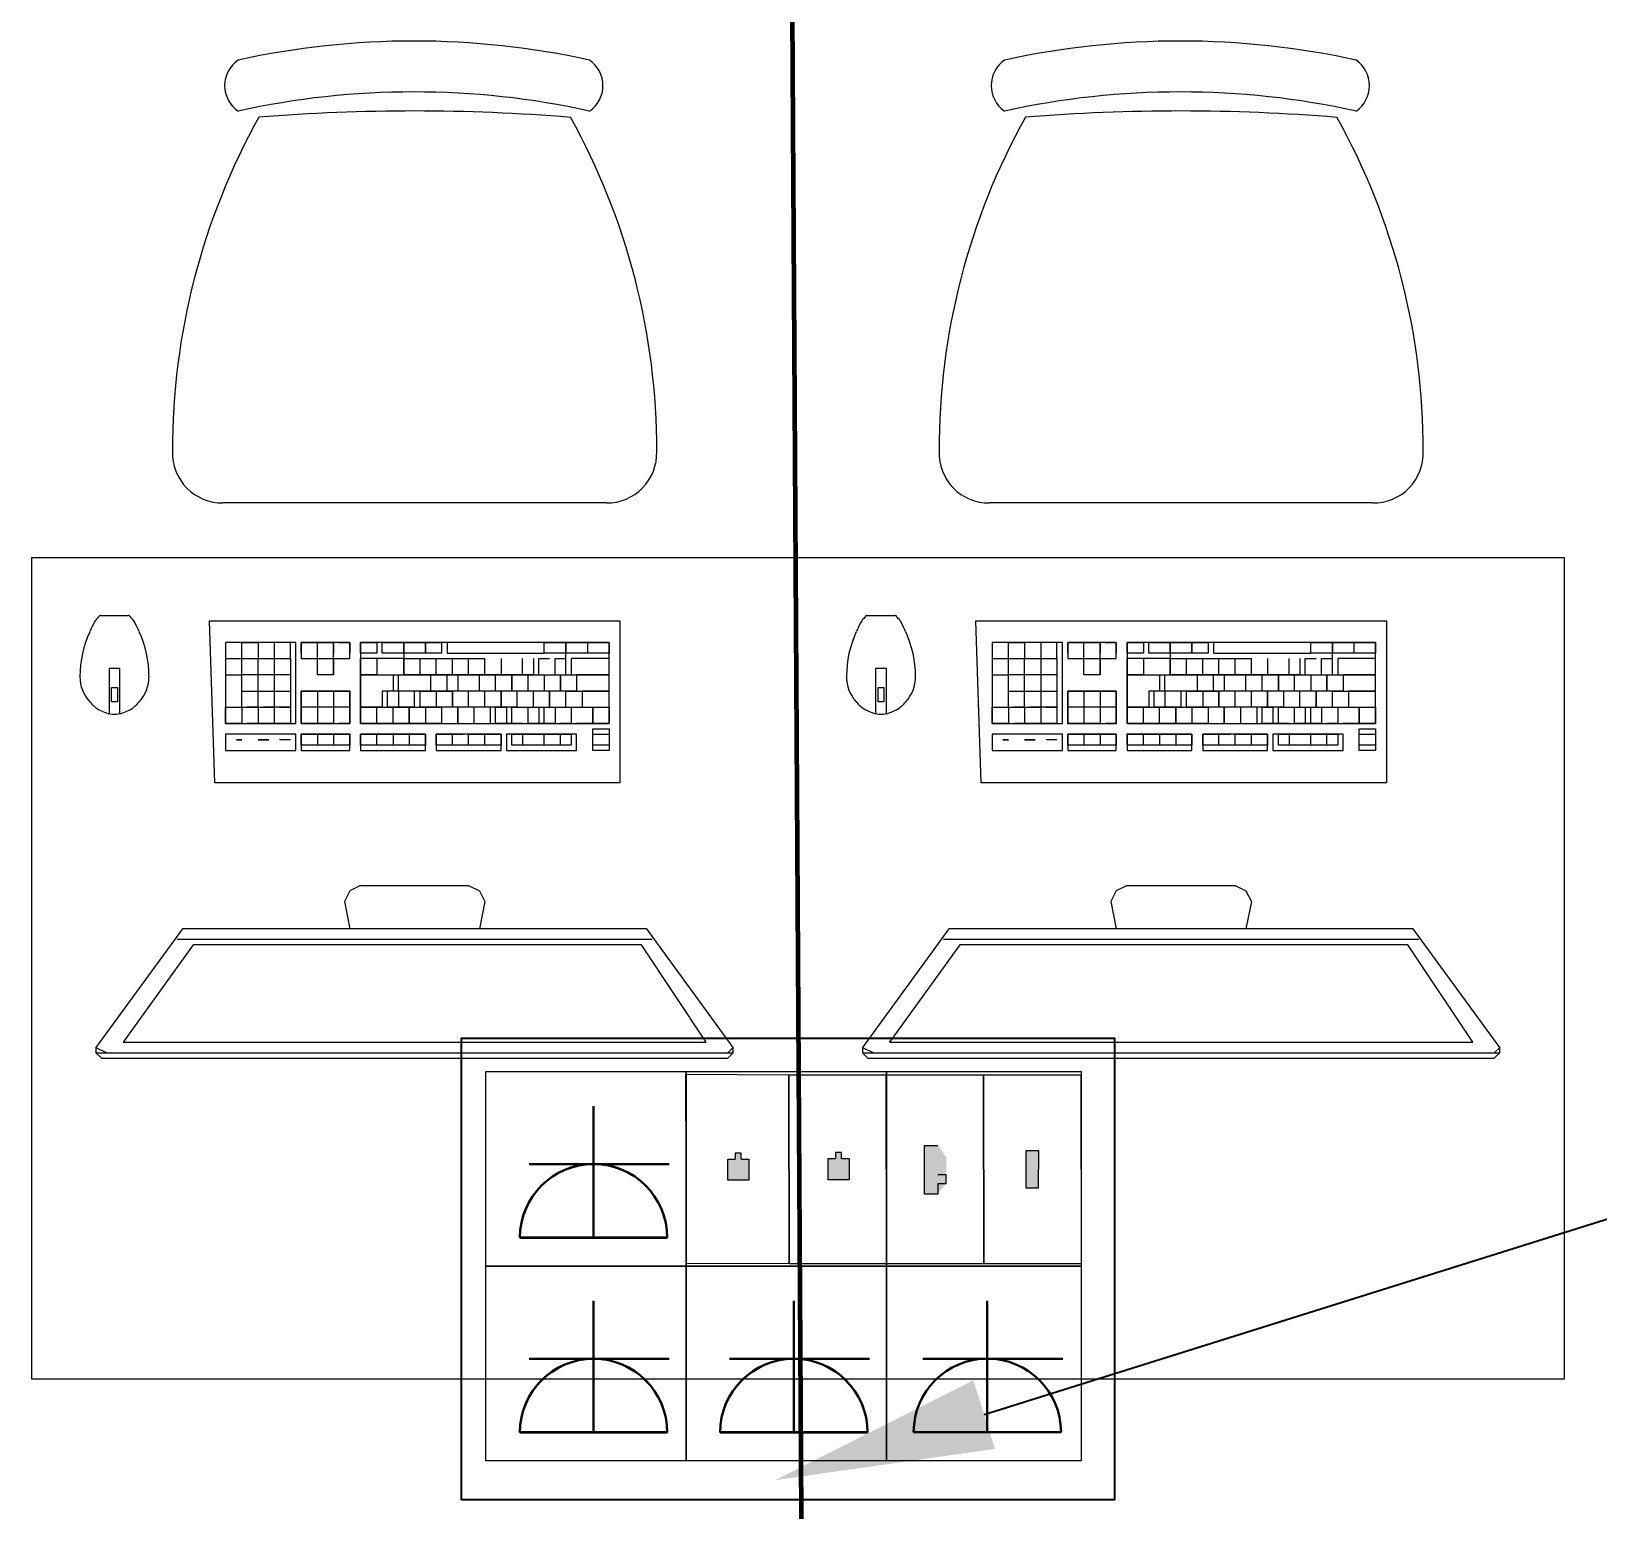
# Model space of a CAD drawing. Header units: millimetres. Extents: x -32 to 417638015, y -35 to 175284279.
# Drawn here: x 417443536 to 417444966, y 175265027 to 175266377 of the extents above; entities that cross this region are included whole.
import ezdxf
from ezdxf import colors
from ezdxf.entities.mleader import LeaderData, LeaderLine
from ezdxf.math import Vec2, Vec3

# ---------------------------------------------------------------- set-up
doc = ezdxf.new("R2010")
doc.units = ezdxf.units.MM
for name, color, linetype, lineweight in [('_ЭМ_В полу', 26, 'Кабель в трубе', 60), ('ТХ', 5, 'Continuous', 0), ('ТХ_Задание ЭОМ_СС', 6, 'Continuous', 0), ('Электро', 250, 'Continuous', 25), ('ЭОМ_Кабель для СУП', 150, 'Continuous', 9)]:
    doc.layers.add(name, color=color, linetype=linetype, lineweight=lineweight)
for name, color, linetype in [('_ЭМ_Надписи', 7, 'Continuous'), ('PDF _СС_розетки', 7, 'Continuous'), ('ВНУТРЯНКА', 1, 'Continuous')]:
    doc.layers.add(name, color=color, linetype=linetype)
doc.layers.add('PDF _ЭОМ _розетки', color=7, linetype='Continuous', true_color=0xeb0000)
doc.styles.add('ELine', font='txt.shx')
doc.styles.add('ЭОМ', font='isocpeur.ttf', dxfattribs={"width": 0.85, "height": 250})
doc.linetypes.add('TRAY', pattern='A,12.119257,["_",ELine,S=4.5,R=90,X=0,Y=-1.555839],0.750382,["_",ELine,S=4.5,R=0,X=0,Y=-0.805849],1.314849,["_",ELine,S=4.5,R=0,X=0,Y=-0.805849],2.250029,["_",ELine,S=4.5,R=90,X=0,Y=-1.555839],13.565483', length=30)
doc.linetypes.add('Кабель в трубе', pattern='A,8,[133,ltypeshp.shx,S=1,R=0,X=10,Y=1.3],-3,[130,ltypeshp.shx,S=1.5,R=-45,X=-1.5,Y=0],8', length=19)

# ---------------------------------------------------------------- blocks, each defined once
blk = doc.blocks.new('_ЭМ_ТХ2_4 Этаж')
at = {"color": 8, "linetype": 'Continuous'}
for p, q in [((59808.6, 34252), (59458.4, 34252)), ((60508.6, 34252), (60158.4, 34252))]:
    blk.add_line(p, q, dxfattribs=at)
for centre, radius, start, end in [((59632.8, 33926.3), 747.5, 77.6022, 102.398), ((60332.8, 33926.3), 747.5, 77.6022, 102.398), ((59488.1, 34633.1), 28.1, 124.2904, 235.7099), ((59777.4, 34633.1), 28.1, 304.2917, 55.7085), ((60188.1, 34633.1), 28.1, 124.2904, 235.7099), ((60477.4, 34633.1), 28.1, 304.2917, 55.7085), ((59632.8, 33879.8), 747.5, 77.6022, 102.398), ((60332.8, 33879.8), 747.5, 77.6022, 102.398), ((60036.9, 34300.5), 624.5, 150.8941, 180.122), ((59632.8, 32848), 1761.9, 85.3454, 94.6062), ((59230.1, 34300.5), 624.5, 359.8785, 29.0932), ((60736.9, 34300.5), 624.5, 150.8941, 180.122), ((60332.8, 32848), 1761.9, 85.3454, 94.6062), ((59930.1, 34300.5), 624.5, 359.8785, 29.0932), ((59457.8, 34297.4), 45.4, 177.8134, 270.7481), ((59809.2, 34297.4), 45.4, 269.2521, 2.1865), ((60157.8, 34297.4), 45.4, 177.8134, 270.7481), ((60509.2, 34297.4), 45.4, 269.2521, 2.1865)]:
    blk.add_arc(centre, radius, start, end, dxfattribs=at)
at = {"layer": 'ТХ', "color": 8, "linetype": 'Continuous', "ltscale": 100}
for p, q in [((59346.7, 34149.2), (59357.3, 34149.2)), ((59357.3, 34149.2), (59372.1, 34149.2)), ((60046.7, 34149.2), (60057.3, 34149.2)), ((60057.3, 34149.2), (60072.1, 34149.2)), ((59584.2, 33902.7), (59574.3, 33897.7)), ((59584.2, 33902.7), (59574.3, 33897.7)), ((59584.2, 33902.7), (59633.5, 33902.7)), ((59584.2, 33902.7), (59633.5, 33902.7)), ((59633.5, 33902.7), (59682.8, 33902.7)), ((59633.5, 33902.7), (59682.8, 33902.7)), ((59682.8, 33902.7), (59692.7, 33897.7)), ((59682.8, 33902.7), (59692.7, 33897.7)), ((60284.2, 33902.7), (60274.3, 33897.7)), ((60284.2, 33902.7), (60274.3, 33897.7)), ((60284.2, 33902.7), (60333.5, 33902.7)), ((60284.2, 33902.7), (60333.5, 33902.7)), ((60333.5, 33902.7), (60382.8, 33902.7)), ((60333.5, 33902.7), (60382.8, 33902.7)), ((60382.8, 33902.7), (60392.7, 33897.7)), ((60382.8, 33902.7), (60392.7, 33897.7)), ((59574.3, 33897.7), (59569.4, 33887.9)), ((59574.3, 33897.7), (59569.4, 33887.9)), ((59569.4, 33887.9), (59574.3, 33863.2)), ((59692.7, 33897.7), (59697.6, 33887.9)), ((59692.7, 33897.7), (59697.6, 33887.9)), ((59697.6, 33887.9), (59692.7, 33863.2)), ((60274.3, 33897.7), (60269.4, 33887.9)), ((60274.3, 33897.7), (60269.4, 33887.9)), ((60269.4, 33887.9), (60274.3, 33863.2)), ((60392.7, 33897.7), (60397.6, 33887.9)), ((60392.7, 33897.7), (60397.6, 33887.9)), ((60397.6, 33887.9), (60392.7, 33863.2))]:
    blk.add_line(p, q, dxfattribs=at)
at = {"layer": 'ТХ', "color": 8}
for points in [[(59283.5, 33452), (60683.5, 33452), (60683.5, 34202), (59283.5, 34202)], [(59356.7, 34070.3), (59356.7, 34083.3), (59362.1, 34083.3), (59362.1, 34070.3)], [(60056.7, 34070.3), (60056.7, 34083.3), (60062.1, 34083.3), (60062.1, 34070.3)]]:
    blk.add_lwpolyline(points, close=True, dxfattribs=at)
at = {"layer": 'ТХ', "color": 8, "linetype": 'Continuous', "ltscale": 100}
for points in [[(59446.1, 34144.3), (59820.9, 34144.3)], [(59820.9, 33996.4), (59451, 33996.4), (59446.1, 34144.3)], [(59820.9, 34144.3), (59820.9, 33996.4)], [(60146.1, 34144.3), (60520.9, 34144.3)], [(60520.9, 33996.4), (60151, 33996.4), (60146.1, 34144.3)], [(60520.9, 34144.3), (60520.9, 33996.4)], [(59460.9, 34124.6), (59460.9, 34050.6)], [(59525, 34124.6), (59460.9, 34124.6)], [(59460.9, 34124.6), (59460.9, 34065.4)], [(59475.7, 34124.6), (59460.9, 34124.6)], [(59475.7, 34065.4), (59475.7, 34124.6)], [(59475.7, 34124.6), (59490.5, 34124.6)], [(59475.7, 34109.8), (59475.7, 34124.6)], [(59490.5, 34124.6), (59490.5, 34109.8)], [(59490.5, 34124.6), (59490.5, 34109.8)], [(59520.1, 34124.6), (59495.4, 34124.6)], [(59505.3, 34124.6), (59505.3, 34050.6)], [(59520.1, 34109.8), (59520.1, 34124.6)], [(59525, 34050.6), (59525, 34124.6)], [(59529.9, 34124.6), (59559.5, 34124.6)], [(59529.9, 34114.7), (59529.9, 34124.6)], [(59529.9, 34124.6), (59529.9, 34109.8)], [(59574.3, 34124.6), (59529.9, 34124.6)], [(59544.7, 34109.8), (59544.7, 34124.6)], [(59559.5, 34124.6), (59559.5, 34114.7)], [(59559.5, 34095), (59559.5, 34124.6)], [(59564.4, 34124.6), (59574.3, 34124.6)], [(59574.3, 34124.6), (59574.3, 34114.7)], [(59574.3, 34109.8), (59574.3, 34124.6)], [(59584.2, 34124.6), (59584.2, 34050.6)], [(59811, 34124.6), (59584.2, 34124.6)], [(59584.2, 34124.6), (59599, 34124.6)], [(59584.2, 34114.7), (59584.2, 34124.6)], [(59599, 34124.6), (59599, 34114.7)], [(59603.9, 34124.6), (59623.6, 34124.6)], [(59603.9, 34114.7), (59603.9, 34124.6)], [(59623.6, 34124.6), (59658.1, 34124.6)], [(59623.6, 34124.6), (59623.6, 34095)], [(59623.6, 34114.7), (59623.6, 34124.6)], [(59643.4, 34114.7), (59643.4, 34124.6)], [(59643.4, 34124.6), (59643.4, 34114.7)], [(59658.1, 34124.6), (59658.1, 34114.7)], [(59663.1, 34124.6), (59663.1, 34114.7)], [(59751.8, 34124.6), (59663.1, 34124.6)], [(59751.8, 34124.6), (59771.6, 34124.6)], [(59751.8, 34114.7), (59751.8, 34124.6)], [(59751.8, 34114.7), (59751.8, 34124.6)], [(59771.6, 34124.6), (59811, 34124.6)], [(59771.6, 34095), (59771.6, 34124.6)], [(59771.6, 34124.6), (59771.6, 34114.7)], [(59791.3, 34124.6), (59791.3, 34114.7)], [(59811, 34050.6), (59811, 34124.6)], [(59811, 34124.6), (59811, 34114.7)], [(60160.9, 34124.6), (60160.9, 34050.6)], [(60225, 34124.6), (60160.9, 34124.6)], [(60160.9, 34124.6), (60160.9, 34065.4)], [(60175.7, 34124.6), (60160.9, 34124.6)], [(60175.7, 34065.4), (60175.7, 34124.6)], [(60175.7, 34124.6), (60190.5, 34124.6)], [(60175.7, 34109.8), (60175.7, 34124.6)], [(60190.5, 34124.6), (60190.5, 34109.8)], [(60190.5, 34124.6), (60190.5, 34109.8)], [(60220.1, 34124.6), (60195.4, 34124.6)], [(60205.3, 34124.6), (60205.3, 34050.6)], [(60220.1, 34109.8), (60220.1, 34124.6)], [(60225, 34050.6), (60225, 34124.6)], [(60229.9, 34124.6), (60259.5, 34124.6)], [(60229.9, 34114.7), (60229.9, 34124.6)], [(60229.9, 34124.6), (60229.9, 34109.8)], [(60274.3, 34124.6), (60229.9, 34124.6)], [(60244.7, 34109.8), (60244.7, 34124.6)], [(60259.5, 34124.6), (60259.5, 34114.7)], [(60259.5, 34095), (60259.5, 34124.6)], [(60264.4, 34124.6), (60274.3, 34124.6)], [(60274.3, 34124.6), (60274.3, 34114.7)], [(60274.3, 34109.8), (60274.3, 34124.6)], [(60284.2, 34124.6), (60284.2, 34050.6)], [(60511, 34124.6), (60284.2, 34124.6)], [(60284.2, 34124.6), (60299, 34124.6)], [(60284.2, 34114.7), (60284.2, 34124.6)], [(60299, 34124.6), (60299, 34114.7)], [(60303.9, 34124.6), (60323.6, 34124.6)], [(60303.9, 34114.7), (60303.9, 34124.6)], [(60323.6, 34124.6), (60358.1, 34124.6)], [(60323.6, 34124.6), (60323.6, 34095)], [(60323.6, 34114.7), (60323.6, 34124.6)], [(60343.4, 34114.7), (60343.4, 34124.6)], [(60343.4, 34124.6), (60343.4, 34114.7)], [(60358.1, 34124.6), (60358.1, 34114.7)], [(60363.1, 34124.6), (60363.1, 34114.7)], [(60451.8, 34124.6), (60363.1, 34124.6)], [(60451.8, 34124.6), (60471.6, 34124.6)], [(60451.8, 34114.7), (60451.8, 34124.6)], [(60451.8, 34114.7), (60451.8, 34124.6)], [(60471.6, 34124.6), (60511, 34124.6)], [(60471.6, 34095), (60471.6, 34124.6)], [(60471.6, 34124.6), (60471.6, 34114.7)], [(60491.3, 34124.6), (60491.3, 34114.7)], [(60511, 34050.6), (60511, 34124.6)], [(60511, 34124.6), (60511, 34114.7)], [(59460.9, 34109.8), (59490.5, 34109.8)], [(59475.7, 34065.4), (59475.7, 34109.8)], [(59490.5, 34065.4), (59490.5, 34109.8)], [(59490.5, 34109.8), (59520.1, 34109.8)], [(59495.4, 34109.8), (59520.1, 34109.8)], [(59520.1, 34109.8), (59520.1, 34065.4)], [(59529.9, 34109.8), (59544.7, 34109.8)], [(59529.9, 34109.8), (59574.3, 34109.8)], [(59544.7, 34095), (59544.7, 34109.8)], [(59559.5, 34095), (59544.7, 34095), (59544.7, 34109.8)], [(59559.5, 34109.8), (59559.5, 34095)], [(59599, 34114.7), (59584.2, 34114.7)], [(59584.2, 34095), (59584.2, 34109.8)], [(59623.6, 34109.8), (59584.2, 34109.8)], [(59599, 34095), (59623.6, 34095), (59623.6, 34109.8)], [(59599, 34109.8), (59599, 34095)], [(59599, 34109.8), (59599, 34095)], [(59623.6, 34114.7), (59603.9, 34114.7)], [(59658.1, 34114.7), (59623.6, 34114.7)], [(59623.6, 34109.8), (59653.2, 34109.8)], [(59638.4, 34095), (59638.4, 34109.8)], [(59653.2, 34095), (59653.2, 34109.8)], [(59653.2, 34109.8), (59697.6, 34109.8)], [(59663.1, 34114.7), (59751.8, 34114.7)], [(59668, 34095), (59668, 34109.8)], [(59682.8, 34095), (59682.8, 34109.8)], [(59697.6, 34095), (59697.6, 34109.8)], [(59712.4, 34109.8), (59712.4, 34095)], [(59732.1, 34095), (59732.1, 34109.8)], [(59742, 34109.8), (59742, 34095)], [(59746.9, 34109.8), (59756.8, 34109.8)], [(59746.9, 34095), (59746.9, 34109.8)], [(59811, 34114.7), (59751.8, 34114.7)], [(59761.7, 34109.8), (59771.6, 34109.8)], [(59761.7, 34095), (59761.7, 34109.8)], [(59776.5, 34109.8), (59776.5, 34095)], [(59811, 34109.8), (59776.5, 34109.8)], [(59811, 34095), (59811, 34109.8)], [(60160.9, 34109.8), (60190.5, 34109.8)], [(60175.7, 34065.4), (60175.7, 34109.8)], [(60190.5, 34065.4), (60190.5, 34109.8)], [(60190.5, 34109.8), (60220.1, 34109.8)], [(60195.4, 34109.8), (60220.1, 34109.8)], [(60220.1, 34109.8), (60220.1, 34065.4)], [(60229.9, 34109.8), (60244.7, 34109.8)], [(60229.9, 34109.8), (60274.3, 34109.8)], [(60244.7, 34095), (60244.7, 34109.8)], [(60259.5, 34095), (60244.7, 34095), (60244.7, 34109.8)], [(60259.5, 34109.8), (60259.5, 34095)], [(60299, 34114.7), (60284.2, 34114.7)], [(60284.2, 34095), (60284.2, 34109.8)], [(60323.6, 34109.8), (60284.2, 34109.8)], [(60299, 34095), (60323.6, 34095), (60323.6, 34109.8)], [(60299, 34109.8), (60299, 34095)], [(60299, 34109.8), (60299, 34095)], [(60323.6, 34114.7), (60303.9, 34114.7)], [(60358.1, 34114.7), (60323.6, 34114.7)], [(60323.6, 34109.8), (60353.2, 34109.8)], [(60338.4, 34095), (60338.4, 34109.8)], [(60353.2, 34095), (60353.2, 34109.8)], [(60353.2, 34109.8), (60397.6, 34109.8)], [(60363.1, 34114.7), (60451.8, 34114.7)], [(60368, 34095), (60368, 34109.8)], [(60382.8, 34095), (60382.8, 34109.8)], [(60397.6, 34095), (60397.6, 34109.8)], [(60412.4, 34109.8), (60412.4, 34095)], [(60432.1, 34095), (60432.1, 34109.8)], [(60442, 34109.8), (60442, 34095)], [(60446.9, 34109.8), (60456.8, 34109.8)], [(60446.9, 34095), (60446.9, 34109.8)], [(60511, 34114.7), (60451.8, 34114.7)], [(60461.7, 34109.8), (60471.6, 34109.8)], [(60461.7, 34095), (60461.7, 34109.8)], [(60476.5, 34109.8), (60476.5, 34095)], [(60511, 34109.8), (60476.5, 34109.8)], [(60511, 34095), (60511, 34109.8)], [(59460.9, 34095), (59475.7, 34095)], [(59505.3, 34095), (59475.7, 34095)], [(59520.1, 34095), (59505.3, 34095)], [(59559.5, 34095), (59544.7, 34095)], [(59584.2, 34095), (59613.8, 34095)], [(59599, 34095), (59584.2, 34095)], [(59584.2, 34065.4), (59584.2, 34095)], [(59613.8, 34095), (59613.8, 34080.2), (59603.9, 34080.2), (59603.9, 34065.4)], [(59618.7, 34080.2), (59618.7, 34095)], [(59618.7, 34095), (59628.6, 34095)], [(59742, 34095), (59623.6, 34095)], [(59628.6, 34095), (59737.1, 34095)], [(59648.3, 34080.2), (59648.3, 34095)], [(59668, 34095), (59653.2, 34095)], [(59663.1, 34080.2), (59663.1, 34095)], [(59672.9, 34095), (59672.9, 34080.2)], [(59692.7, 34080.2), (59692.7, 34095)], [(59707.5, 34080.2), (59707.5, 34095)], [(59737.1, 34095), (59751.8, 34095)], [(59737.1, 34080.2), (59737.1, 34095)], [(59746.9, 34095), (59781.4, 34095)], [(59751.8, 34095), (59751.8, 34080.2)], [(59766.6, 34095), (59766.6, 34080.2)], [(59766.6, 34080.2), (59766.6, 34095)], [(59776.5, 34095), (59811, 34095)], [(59811, 34095), (59781.4, 34095)], [(59781.4, 34095), (59781.4, 34080.2)], [(59781.4, 34095), (59781.4, 34080.2)], [(59786.4, 34065.4), (59811, 34065.4), (59811, 34080.2), (59811, 34095)], [(60160.9, 34095), (60175.7, 34095)], [(60205.3, 34095), (60175.7, 34095)], [(60220.1, 34095), (60205.3, 34095)], [(60259.5, 34095), (60244.7, 34095)], [(60284.2, 34095), (60313.8, 34095)], [(60299, 34095), (60284.2, 34095)], [(60284.2, 34065.4), (60284.2, 34095)], [(60313.8, 34095), (60313.8, 34080.2), (60303.9, 34080.2), (60303.9, 34065.4)], [(60318.7, 34080.2), (60318.7, 34095)], [(60318.7, 34095), (60328.6, 34095)], [(60442, 34095), (60323.6, 34095)], [(60328.6, 34095), (60437.1, 34095)], [(60348.3, 34080.2), (60348.3, 34095)], [(60368, 34095), (60353.2, 34095)], [(60363.1, 34080.2), (60363.1, 34095)], [(60372.9, 34095), (60372.9, 34080.2)], [(60392.7, 34080.2), (60392.7, 34095)], [(60407.5, 34080.2), (60407.5, 34095)], [(60437.1, 34095), (60451.8, 34095)], [(60437.1, 34080.2), (60437.1, 34095)], [(60446.9, 34095), (60481.4, 34095)], [(60451.8, 34095), (60451.8, 34080.2)], [(60466.6, 34095), (60466.6, 34080.2)], [(60466.6, 34080.2), (60466.6, 34095)], [(60476.5, 34095), (60511, 34095)], [(60511, 34095), (60481.4, 34095)], [(60481.4, 34095), (60481.4, 34080.2)], [(60481.4, 34095), (60481.4, 34080.2)], [(60486.4, 34065.4), (60511, 34065.4), (60511, 34080.2), (60511, 34095)], [(59475.7, 34080.2), (59490.5, 34080.2)], [(59490.5, 34080.2), (59520.1, 34080.2)], [(59529.9, 34065.4), (59529.9, 34080.2)], [(59529.9, 34080.2), (59529.9, 34050.6)], [(59529.9, 34080.2), (59574.3, 34080.2)], [(59574.3, 34080.2), (59529.9, 34080.2)], [(59544.7, 34080.2), (59544.7, 34065.4)], [(59559.5, 34080.2), (59559.5, 34050.6)], [(59574.3, 34050.6), (59574.3, 34080.2)], [(59574.3, 34080.2), (59574.3, 34065.4)], [(59643.4, 34080.2), (59608.8, 34080.2)], [(59608.8, 34065.4), (59608.8, 34080.2)], [(59618.7, 34080.2), (59618.7, 34065.4)], [(59633.5, 34065.4), (59633.5, 34080.2)], [(59638.4, 34065.4), (59638.4, 34080.2)], [(59638.4, 34080.2), (59668, 34080.2)], [(59663.1, 34080.2), (59643.4, 34080.2)], [(59653.2, 34080.2), (59653.2, 34065.4)], [(59766.6, 34080.2), (59663.1, 34080.2)], [(59668, 34065.4), (59668, 34080.2)], [(59668, 34080.2), (59668, 34065.4)], [(59682.8, 34065.4), (59682.8, 34080.2)], [(59697.6, 34065.4), (59697.6, 34080.2)], [(59712.4, 34080.2), (59712.4, 34065.4)], [(59712.4, 34065.4), (59712.4, 34080.2)], [(59727.2, 34065.4), (59727.2, 34080.2)], [(59742, 34065.4), (59742, 34080.2)], [(59781.4, 34080.2), (59756.8, 34080.2)], [(59756.8, 34065.4), (59756.8, 34080.2)], [(59756.8, 34080.2), (59756.8, 34065.4)], [(59771.6, 34080.2), (59786.4, 34080.2)], [(59771.6, 34065.4), (59771.6, 34080.2)], [(59781.4, 34080.2), (59811, 34080.2)], [(59786.4, 34080.2), (59786.4, 34065.4)], [(59786.4, 34080.2), (59786.4, 34065.4)], [(59811, 34080.2), (59786.4, 34080.2)], [(60175.7, 34080.2), (60190.5, 34080.2)], [(60190.5, 34080.2), (60220.1, 34080.2)], [(60229.9, 34065.4), (60229.9, 34080.2)], [(60229.9, 34080.2), (60229.9, 34050.6)], [(60229.9, 34080.2), (60274.3, 34080.2)], [(60274.3, 34080.2), (60229.9, 34080.2)], [(60244.7, 34080.2), (60244.7, 34065.4)], [(60259.5, 34080.2), (60259.5, 34050.6)], [(60274.3, 34050.6), (60274.3, 34080.2)], [(60274.3, 34080.2), (60274.3, 34065.4)], [(60343.4, 34080.2), (60308.8, 34080.2)], [(60308.8, 34065.4), (60308.8, 34080.2)], [(60318.7, 34080.2), (60318.7, 34065.4)], [(60333.5, 34065.4), (60333.5, 34080.2)], [(60338.4, 34065.4), (60338.4, 34080.2)], [(60338.4, 34080.2), (60368, 34080.2)], [(60363.1, 34080.2), (60343.4, 34080.2)], [(60353.2, 34080.2), (60353.2, 34065.4)], [(60466.6, 34080.2), (60363.1, 34080.2)], [(60368, 34065.4), (60368, 34080.2)], [(60368, 34080.2), (60368, 34065.4)], [(60382.8, 34065.4), (60382.8, 34080.2)], [(60397.6, 34065.4), (60397.6, 34080.2)], [(60412.4, 34080.2), (60412.4, 34065.4)], [(60412.4, 34065.4), (60412.4, 34080.2)], [(60427.2, 34065.4), (60427.2, 34080.2)], [(60442, 34065.4), (60442, 34080.2)], [(60481.4, 34080.2), (60456.8, 34080.2)], [(60456.8, 34065.4), (60456.8, 34080.2)], [(60456.8, 34080.2), (60456.8, 34065.4)], [(60471.6, 34080.2), (60486.4, 34080.2)], [(60471.6, 34065.4), (60471.6, 34080.2)], [(60481.4, 34080.2), (60511, 34080.2)], [(60486.4, 34080.2), (60486.4, 34065.4)], [(60486.4, 34080.2), (60486.4, 34065.4)], [(60511, 34080.2), (60486.4, 34080.2)], [(59460.9, 34065.4), (59505.3, 34065.4)], [(59460.9, 34050.6), (59460.9, 34065.4)], [(59460.9, 34065.4), (59475.7, 34065.4)], [(59475.7, 34065.4), (59475.7, 34050.6)], [(59490.5, 34065.4), (59480.6, 34065.4)], [(59490.5, 34065.4), (59490.5, 34050.6)], [(59520.1, 34065.4), (59495.4, 34065.4)], [(59510.2, 34065.4), (59520.1, 34065.4)], [(59520.1, 34065.4), (59520.1, 34050.6)], [(59529.9, 34050.6), (59529.9, 34065.4)], [(59574.3, 34065.4), (59529.9, 34065.4)], [(59544.7, 34065.4), (59544.7, 34050.6)], [(59574.3, 34065.4), (59574.3, 34050.6)], [(59584.2, 34065.4), (59599, 34065.4)], [(59584.2, 34050.6), (59584.2, 34065.4)], [(59603.9, 34065.4), (59584.2, 34065.4)], [(59599, 34050.6), (59599, 34065.4)], [(59599, 34065.4), (59613.8, 34065.4)], [(59633.5, 34065.4), (59608.8, 34065.4)], [(59613.8, 34065.4), (59658.1, 34065.4)], [(59613.8, 34050.6), (59613.8, 34065.4)], [(59668, 34065.4), (59638.4, 34065.4)], [(59643.4, 34065.4), (59643.4, 34050.6)], [(59727.2, 34065.4), (59658.1, 34065.4)], [(59658.1, 34065.4), (59658.1, 34050.6)], [(59682.8, 34065.4), (59668, 34065.4)], [(59687.7, 34065.4), (59687.7, 34050.6)], [(59702.5, 34065.4), (59702.5, 34050.6)], [(59707.5, 34065.4), (59717.3, 34065.4)], [(59707.5, 34050.6), (59707.5, 34065.4)], [(59717.3, 34065.4), (59717.3, 34050.6)], [(59722.3, 34065.4), (59732.1, 34065.4)], [(59722.3, 34050.6), (59722.3, 34065.4)], [(59727.2, 34065.4), (59811, 34065.4)], [(59737.1, 34050.6), (59737.1, 34065.4)], [(59746.9, 34065.4), (59746.9, 34050.6)], [(59751.8, 34050.6), (59751.8, 34065.4)], [(59761.7, 34065.4), (59761.7, 34050.6)], [(59776.5, 34065.4), (59776.5, 34050.6)], [(59796.2, 34065.4), (59796.2, 34050.6)], [(59796.2, 34050.6), (59796.2, 34065.4)], [(59811, 34065.4), (59811, 34050.6)], [(60160.9, 34065.4), (60205.3, 34065.4)], [(60160.9, 34050.6), (60160.9, 34065.4)], [(60160.9, 34065.4), (60175.7, 34065.4)], [(60175.7, 34065.4), (60175.7, 34050.6)], [(60190.5, 34065.4), (60180.6, 34065.4)], [(60190.5, 34065.4), (60190.5, 34050.6)], [(60220.1, 34065.4), (60195.4, 34065.4)], [(60210.2, 34065.4), (60220.1, 34065.4)], [(60220.1, 34065.4), (60220.1, 34050.6)], [(60229.9, 34050.6), (60229.9, 34065.4)], [(60274.3, 34065.4), (60229.9, 34065.4)], [(60244.7, 34065.4), (60244.7, 34050.6)], [(60274.3, 34065.4), (60274.3, 34050.6)], [(60284.2, 34065.4), (60299, 34065.4)], [(60284.2, 34050.6), (60284.2, 34065.4)], [(60303.9, 34065.4), (60284.2, 34065.4)], [(60299, 34050.6), (60299, 34065.4)], [(60299, 34065.4), (60313.8, 34065.4)], [(60333.5, 34065.4), (60308.8, 34065.4)], [(60313.8, 34065.4), (60358.1, 34065.4)], [(60313.8, 34050.6), (60313.8, 34065.4)], [(60368, 34065.4), (60338.4, 34065.4)], [(60343.4, 34065.4), (60343.4, 34050.6)], [(60427.2, 34065.4), (60358.1, 34065.4)], [(60358.1, 34065.4), (60358.1, 34050.6)], [(60382.8, 34065.4), (60368, 34065.4)], [(60387.7, 34065.4), (60387.7, 34050.6)], [(60402.5, 34065.4), (60402.5, 34050.6)], [(60407.5, 34065.4), (60417.3, 34065.4)], [(60407.5, 34050.6), (60407.5, 34065.4)], [(60417.3, 34065.4), (60417.3, 34050.6)], [(60422.3, 34065.4), (60432.1, 34065.4)], [(60422.3, 34050.6), (60422.3, 34065.4)], [(60427.2, 34065.4), (60511, 34065.4)], [(60437.1, 34050.6), (60437.1, 34065.4)], [(60446.9, 34065.4), (60446.9, 34050.6)], [(60451.8, 34050.6), (60451.8, 34065.4)], [(60461.7, 34065.4), (60461.7, 34050.6)], [(60476.5, 34065.4), (60476.5, 34050.6)], [(60496.2, 34065.4), (60496.2, 34050.6)], [(60496.2, 34050.6), (60496.2, 34065.4)], [(60511, 34065.4), (60511, 34050.6)], [(59475.7, 34050.6), (59460.9, 34050.6)], [(59460.9, 34050.6), (59525, 34050.6)], [(59520.1, 34050.6), (59480.6, 34050.6)], [(59544.7, 34050.6), (59529.9, 34050.6)], [(59529.9, 34050.6), (59574.3, 34050.6)], [(59559.5, 34050.6), (59544.7, 34050.6)], [(59574.3, 34050.6), (59564.4, 34050.6)], [(59584.2, 34050.6), (59811, 34050.6)], [(59613.8, 34050.6), (59584.2, 34050.6)], [(59628.6, 34050.6), (59613.8, 34050.6)], [(59643.4, 34050.6), (59628.6, 34050.6)], [(59658.1, 34050.6), (59643.4, 34050.6)], [(59732.1, 34050.6), (59707.5, 34050.6)], [(59761.7, 34050.6), (59737.1, 34050.6)], [(59776.5, 34050.6), (59766.6, 34050.6)], [(59811, 34050.6), (59781.4, 34050.6)], [(59796.2, 34045.7), (59811, 34045.7)], [(59796.2, 34026), (59796.2, 34045.7)], [(59811, 34045.7), (59811, 34026)], [(60175.7, 34050.6), (60160.9, 34050.6)], [(60160.9, 34050.6), (60225, 34050.6)], [(60220.1, 34050.6), (60180.6, 34050.6)], [(60244.7, 34050.6), (60229.9, 34050.6)], [(60229.9, 34050.6), (60274.3, 34050.6)], [(60259.5, 34050.6), (60244.7, 34050.6)], [(60274.3, 34050.6), (60264.4, 34050.6)], [(60284.2, 34050.6), (60511, 34050.6)], [(60313.8, 34050.6), (60284.2, 34050.6)], [(60328.6, 34050.6), (60313.8, 34050.6)], [(60343.4, 34050.6), (60328.6, 34050.6)], [(60358.1, 34050.6), (60343.4, 34050.6)], [(60432.1, 34050.6), (60407.5, 34050.6)], [(60461.7, 34050.6), (60437.1, 34050.6)], [(60476.5, 34050.6), (60466.6, 34050.6)], [(60511, 34050.6), (60481.4, 34050.6)], [(60496.2, 34045.7), (60511, 34045.7)], [(60496.2, 34026), (60496.2, 34045.7)], [(60511, 34045.7), (60511, 34026)], [(59460.9, 34040.8), (59460.9, 34026)], [(59525, 34040.8), (59460.9, 34040.8)], [(59470.7, 34035.8), (59475.7, 34035.8)], [(59475.7, 34035.8), (59470.7, 34035.8)], [(59490.5, 34035.8), (59500.3, 34035.8)], [(59500.3, 34035.8), (59490.5, 34035.8)], [(59520.1, 34035.8), (59510.2, 34035.8)], [(59520.1, 34035.8), (59510.2, 34035.8)], [(59525, 34026), (59525, 34040.8)], [(59529.9, 34040.8), (59574.3, 34040.8)], [(59574.3, 34040.8), (59529.9, 34040.8)], [(59529.9, 34030.9), (59529.9, 34040.8)], [(59529.9, 34040.8), (59529.9, 34026)], [(59574.3, 34030.9), (59529.9, 34030.9)], [(59544.7, 34040.8), (59544.7, 34030.9)], [(59559.5, 34040.8), (59559.5, 34030.9)], [(59574.3, 34040.8), (59574.3, 34030.9)], [(59574.3, 34026), (59574.3, 34040.8)], [(59613.8, 34040.8), (59613.8, 34030.9), (59584.2, 34030.9)], [(59584.2, 34040.8), (59613.8, 34040.8)], [(59584.2, 34030.9), (59584.2, 34040.8), (59584.2, 34026)], [(59643.4, 34040.8), (59584.2, 34040.8)], [(59599, 34030.9), (59599, 34040.8)], [(59613.8, 34040.8), (59628.6, 34040.8)], [(59643.4, 34030.9), (59613.8, 34030.9)], [(59628.6, 34040.8), (59643.4, 34040.8)], [(59628.6, 34040.8), (59628.6, 34030.9)], [(59643.4, 34040.8), (59643.4, 34030.9)], [(59643.4, 34026), (59643.4, 34040.8)], [(59653.2, 34040.8), (59677.9, 34040.8)], [(59653.2, 34030.9), (59653.2, 34040.8)], [(59653.2, 34040.8), (59653.2, 34026)], [(59712.4, 34040.8), (59653.2, 34040.8)], [(59682.8, 34030.9), (59653.2, 34030.9)], [(59668, 34030.9), (59668, 34040.8)], [(59682.8, 34030.9), (59682.8, 34040.8), (59712.4, 34040.8)], [(59712.4, 34030.9), (59682.8, 34030.9)], [(59697.6, 34030.9), (59697.6, 34040.8)], [(59712.4, 34040.8), (59712.4, 34030.9)], [(59712.4, 34026), (59712.4, 34040.8)], [(59781.4, 34040.8), (59717.3, 34040.8)], [(59717.3, 34040.8), (59717.3, 34026)], [(59722.3, 34030.9), (59722.3, 34040.8)], [(59722.3, 34040.8), (59776.5, 34040.8)], [(59776.5, 34030.9), (59722.3, 34030.9)], [(59732.1, 34040.8), (59732.1, 34030.9)], [(59751.8, 34030.9), (59751.8, 34040.8)], [(59766.6, 34030.9), (59766.6, 34040.8)], [(59776.5, 34040.8), (59776.5, 34030.9)], [(59781.4, 34026), (59781.4, 34040.8)], [(59796.2, 34040.8), (59811, 34040.8)], [(59796.2, 34030.9), (59796.2, 34040.8)], [(59811, 34030.9), (59796.2, 34030.9)], [(59811, 34040.8), (59811, 34030.9)], [(60160.9, 34040.8), (60160.9, 34026)], [(60225, 34040.8), (60160.9, 34040.8)], [(60170.7, 34035.8), (60175.7, 34035.8)], [(60175.7, 34035.8), (60170.7, 34035.8)], [(60190.5, 34035.8), (60200.3, 34035.8)], [(60200.3, 34035.8), (60190.5, 34035.8)], [(60220.1, 34035.8), (60210.2, 34035.8)], [(60220.1, 34035.8), (60210.2, 34035.8)], [(60225, 34026), (60225, 34040.8)], [(60229.9, 34040.8), (60274.3, 34040.8)], [(60274.3, 34040.8), (60229.9, 34040.8)], [(60229.9, 34030.9), (60229.9, 34040.8)], [(60229.9, 34040.8), (60229.9, 34026)], [(60274.3, 34030.9), (60229.9, 34030.9)], [(60244.7, 34040.8), (60244.7, 34030.9)], [(60259.5, 34040.8), (60259.5, 34030.9)], [(60274.3, 34040.8), (60274.3, 34030.9)], [(60274.3, 34026), (60274.3, 34040.8)], [(60313.8, 34040.8), (60313.8, 34030.9), (60284.2, 34030.9)], [(60284.2, 34040.8), (60313.8, 34040.8)], [(60284.2, 34030.9), (60284.2, 34040.8), (60284.2, 34026)], [(60343.4, 34040.8), (60284.2, 34040.8)], [(60299, 34030.9), (60299, 34040.8)], [(60313.8, 34040.8), (60328.6, 34040.8)], [(60343.4, 34030.9), (60313.8, 34030.9)], [(60328.6, 34040.8), (60343.4, 34040.8)], [(60328.6, 34040.8), (60328.6, 34030.9)], [(60343.4, 34040.8), (60343.4, 34030.9)], [(60343.4, 34026), (60343.4, 34040.8)], [(60353.2, 34040.8), (60377.9, 34040.8)], [(60353.2, 34030.9), (60353.2, 34040.8)], [(60353.2, 34040.8), (60353.2, 34026)], [(60412.4, 34040.8), (60353.2, 34040.8)], [(60382.8, 34030.9), (60353.2, 34030.9)], [(60368, 34030.9), (60368, 34040.8)], [(60382.8, 34030.9), (60382.8, 34040.8), (60412.4, 34040.8)], [(60412.4, 34030.9), (60382.8, 34030.9)], [(60397.6, 34030.9), (60397.6, 34040.8)], [(60412.4, 34040.8), (60412.4, 34030.9)], [(60412.4, 34026), (60412.4, 34040.8)], [(60481.4, 34040.8), (60417.3, 34040.8)], [(60417.3, 34040.8), (60417.3, 34026)], [(60422.3, 34030.9), (60422.3, 34040.8)], [(60422.3, 34040.8), (60476.5, 34040.8)], [(60476.5, 34030.9), (60422.3, 34030.9)], [(60432.1, 34040.8), (60432.1, 34030.9)], [(60451.8, 34030.9), (60451.8, 34040.8)], [(60466.6, 34030.9), (60466.6, 34040.8)], [(60476.5, 34040.8), (60476.5, 34030.9)], [(60481.4, 34026), (60481.4, 34040.8)], [(60496.2, 34040.8), (60511, 34040.8)], [(60496.2, 34030.9), (60496.2, 34040.8)], [(60511, 34030.9), (60496.2, 34030.9)], [(60511, 34040.8), (60511, 34030.9)], [(59460.9, 34026), (59525, 34026)], [(59529.9, 34026), (59574.3, 34026)], [(59584.2, 34026), (59643.4, 34026)], [(59653.2, 34026), (59712.4, 34026)], [(59717.3, 34026), (59781.4, 34026)], [(59811, 34026), (59796.2, 34026)], [(60160.9, 34026), (60225, 34026)], [(60229.9, 34026), (60274.3, 34026)], [(60284.2, 34026), (60343.4, 34026)], [(60353.2, 34026), (60412.4, 34026)], [(60417.3, 34026), (60481.4, 34026)], [(60511, 34026), (60496.2, 34026)], [(59850.5, 33853.4), (59633.5, 33853.4), (59416.5, 33853.4)], [(60550.5, 33853.4), (60333.5, 33853.4), (60116.5, 33853.4)], [(59342.5, 33754.7), (59352.4, 33749.8), (59633.5, 33749.8), (59919.5, 33749.8), (59924.4, 33754.7)], [(59342.5, 33749.8), (59352.4, 33749.8), (59633.5, 33749.8), (59914.6, 33749.8), (59924.4, 33749.8)], [(60042.5, 33754.7), (60052.4, 33749.8), (60333.5, 33749.8), (60619.5, 33749.8), (60624.4, 33754.7)], [(60042.5, 33749.8), (60052.4, 33749.8), (60333.5, 33749.8), (60614.6, 33749.8), (60624.4, 33749.8)]]:
    blk.add_lwpolyline(points, dxfattribs=at)
at = {"layer": 'ТХ', "color": 8}
for points in [[(59364.3, 34059.7), (59364.3, 34100.9), (59354.5, 34100.9), (59354.5, 34059.7)], [(60064.3, 34059.7), (60064.3, 34100.9), (60054.5, 34100.9), (60054.5, 34059.7)]]:
    blk.add_lwpolyline(points, dxfattribs=at)
at = {"layer": 'ТХ', "color": 8, "linetype": 'Continuous', "ltscale": 100}
for points in [[(59722.3, 34095), (59722.3, 34080.2)], [(60422.3, 34095), (60422.3, 34080.2)], [(59628.6, 34065.4), (59628.6, 34050.6)], [(59672.9, 34065.4), (59672.9, 34050.6)], [(60328.6, 34065.4), (60328.6, 34050.6)], [(60372.9, 34065.4), (60372.9, 34050.6)], [(59835.7, 33863.2), (59633.5, 33863.2), (59436.2, 33863.2), (59426.4, 33863.2), (59421.4, 33863.2), (59342.5, 33754.7), (59342.5, 33749.8), (59347.5, 33744.9), (59633.5, 33744.9), (59919.5, 33744.9), (59924.4, 33749.8), (59924.4, 33754.7), (59845.5, 33863.2)], [(60535.7, 33863.2), (60333.5, 33863.2), (60136.2, 33863.2), (60126.4, 33863.2), (60121.4, 33863.2), (60042.5, 33754.7), (60042.5, 33749.8), (60047.5, 33744.9), (60333.5, 33744.9), (60619.5, 33744.9), (60624.4, 33749.8), (60624.4, 33754.7), (60545.5, 33863.2)], [(59633.5, 33759.7), (59899.8, 33759.7), (59840.6, 33848.4), (59633.5, 33848.4), (59431.3, 33848.4), (59367.2, 33759.7)], [(60333.5, 33759.7), (60599.8, 33759.7), (60540.6, 33848.4), (60333.5, 33848.4), (60131.3, 33848.4), (60067.2, 33759.7)]]:
    blk.add_lwpolyline(points, close=True, dxfattribs=at)
for centre, radius, start, end in [((59371.3, 34123), 36.4, 135, 144.2175), ((59346.7, 34147.6), 1.61, 90, 135), ((59372.1, 34147.6), 1.61, 45, 90), ((59347.5, 34123), 36.4, 35.7825, 45), ((60071.3, 34123), 36.4, 135, 144.2175), ((60046.7, 34147.6), 1.61, 90, 135), ((60072.1, 34147.6), 1.61, 45, 90), ((60047.5, 34123), 36.4, 35.7825, 45), ((59425.5, 34093.6), 97.6, 155.2785, 180), ((59596.4, 34015), 285.7, 153.4349, 155.2785), ((59351.1, 34137.6), 11.5, 144.2175, 153.4349), ((59367.8, 34137.6), 11.5, 26.5651, 35.7825), ((59122.4, 34015), 285.7, 24.7215, 26.5651), ((59293.3, 34093.6), 97.6, 0, 24.7215), ((60125.5, 34093.6), 97.6, 155.2785, 180), ((60296.4, 34015), 285.7, 153.4349, 155.2785), ((60051.1, 34137.6), 11.5, 144.2175, 153.4349), ((60067.8, 34137.6), 11.5, 26.5651, 35.7825), ((59822.4, 34015), 285.7, 24.7215, 26.5651), ((59993.3, 34093.6), 97.6, 0, 24.7215), ((59362.6, 34093.6), 34.8, 180, 222.0469), ((59356.2, 34093.6), 34.8, 317.9531, 0), ((60062.6, 34093.6), 34.8, 180, 222.0469), ((60056.2, 34093.6), 34.8, 317.9531, 0), ((59413, 34139), 102.6, 222.0469, 225), ((59347.9, 34074), 10.5, 225, 234.2175), ((59359.7, 34090.3), 30.7, 234.2175, 243.4349), ((59367.1, 34105), 47.1, 243.4349, 250.8758), ((59359.4, 34082.9), 23.8, 250.8758, 270), ((59359.4, 34082.9), 23.8, 270, 289.1242), ((59351.7, 34105), 47.1, 289.1242, 296.5651), ((59359.1, 34090.3), 30.7, 296.5651, 305.7825), ((59370.9, 34074), 10.5, 305.7825, 315), ((59305.8, 34139), 102.6, 315, 317.9531), ((60113, 34139), 102.6, 222.0469, 225), ((60047.9, 34074), 10.5, 225, 234.2175), ((60059.7, 34090.3), 30.7, 234.2175, 243.4349), ((60067.1, 34105), 47.1, 243.4349, 250.8758), ((60059.4, 34082.9), 23.8, 250.8758, 270), ((60059.4, 34082.9), 23.8, 270, 289.1242), ((60051.7, 34105), 47.1, 289.1242, 296.5651), ((60059.1, 34090.3), 30.7, 296.5651, 305.7825), ((60070.9, 34074), 10.5, 305.7825, 315), ((60005.8, 34139), 102.6, 315, 317.9531)]:
    blk.add_arc(centre, radius, start, end, dxfattribs=at)
blk = doc.blocks.new('розетк для люка')
at = {"layer": 'ВНУТРЯНКА', "color": 5, "lineweight": 30, "ltscale": 100, "transparency": 33554687}
blk.add_line((-67.1, -58.8), (-67.1, 69), dxfattribs=at)
at = {"layer": 'Электро', "color": 5, "lineweight": 30, "transparency": 33554687}
for p, q in [((0, 67.3), (0, -67.3)), ((0, 0), (-120.1, 0))]:
    blk.add_line(p, q, dxfattribs=at)
blk.add_ellipse((0.1, 0), major_axis=(47.6, 47.6), ratio=1, start_param=0.787621, end_param=3.924768, dxfattribs=at)
blk = doc.blocks.new('Люк на 6 мест')
h = blk.add_hatch(color=256)
h.dxf.hatch_style = 1
h.paths.add_polyline_path([(-284.6, 515.7), (-284.6, 526.8), (-319.2, 527), (-319.2, 515.9)])
h = blk.add_hatch(color=256)
h.dxf.hatch_style = 1
h.paths.add_polyline_path([(-323.7, 435.1), (-323.7, 435.1), (-313, 442.8), (-289.1, 442.7), (-279.4, 435), (-279.4, 435), (-279.3, 422.8), (-323.6, 422.8)])
h = blk.add_hatch(color=256)
h.dxf.hatch_style = 1
h.paths.add_polyline_path([(-311.7, 334.8), (-311.7, 341.7), (-317.2, 341.7), (-317.3, 347.2), (-311.8, 347.2), (-311.8, 354.1), (-292.5, 354.1), (-292.5, 334.9)])
h = blk.add_hatch(color=256)
h.dxf.hatch_style = 1
h.paths.add_polyline_path([(-311.3, 243.2), (-311.3, 250.1), (-316.8, 250.1), (-316.8, 255.6), (-311.3, 255.6), (-311.3, 262.4), (-292, 262.5), (-292, 243.2)])
for p, q in [((-323.6, 422.8), (-323.7, 435.1)), ((-323.7, 435.1), (-323.7, 435.1)), ((-289.1, 442.7), (-296.8, 442.7)), ((-296.8, 442.7), (-296.8, 435)), ((-289.1, 435), (-289.1, 442.7)), ((-289.1, 435), (-279.4, 435)), ((-279.4, 435), (-279.3, 422.8)), ((-279.3, 422.8), (-323.6, 422.8))]:
    blk.add_line(p, q)
for points in [[(-215.5, 477.1), (-388.3, 476.8), (-388.3, 565.7), (-215.5, 566)], [(-284.6, 526.8), (-284.6, 515.7), (-319.2, 515.9), (-319.2, 527)], [(-215.5, 388.2), (-388.3, 387.9), (-388.3, 476.8), (-215.5, 477.1)], [(-215.5, 299.3), (-388.3, 299), (-388.3, 387.9), (-215.5, 388.2)], [(-215.8, 205.5), (-388.7, 205.1), (-388.3, 299), (-215.5, 299.3)]]:
    blk.add_lwpolyline(points, close=True)
for points in [[(-311.8, 347.2), (-317.3, 347.2), (-317.2, 341.7), (-311.7, 341.7)], [(-311.8, 347.2), (-311.8, 354.1), (-292.5, 354.1)], [(-292.5, 354.1), (-292.5, 334.9), (-311.7, 334.8), (-311.7, 341.7)], [(-292, 262.5), (-292, 243.2), (-311.3, 243.2), (-311.3, 250.1)], [(-311.3, 255.6), (-311.3, 262.4), (-292, 262.5)], [(-311.3, 255.6), (-316.8, 255.6), (-316.8, 250.1), (-311.3, 250.1)]]:
    blk.add_lwpolyline(points)
at = {"layer": 'PDF _СС_розетки', "linetype": 'Continuous', "lineweight": 20, "transparency": 33554687}
for points in [[(-391.2, 566), (-213.4, 566), (-213.4, 388.2), (-391.2, 388.2)], [(-391.2, 388.2), (-213.4, 388.2), (-213.4, 205.3), (-391.2, 205.3)], [(-391.2, 388.2), (-213.4, 388.2), (-213.4, 205.3), (-391.2, 205.3)], [(-391.2, 205.3), (-213.4, 205.3), (-213.4, 22.4), (-391.2, 22.4)]]:
    blk.add_lwpolyline(points, close=True, dxfattribs=at)
at = {"layer": 'PDF _ЭОМ _розетки', "color": 3, "linetype": 'Continuous', "lineweight": 25, "transparency": 33554687}
blk.add_lwpolyline([(0, 0), (-421.6, 0), (-421.6, 596.5), (0, 596.5)], close=True, dxfattribs=at)
at = {"layer": 'PDF _ЭОМ _розетки', "color": 7, "linetype": 'Continuous', "lineweight": 20, "transparency": 33554687}
for points in [[(-35.6, 388.2), (-213.4, 388.2), (-213.4, 566), (-35.6, 566)], [(-35.6, 205.3), (-213.4, 205.3), (-213.4, 388.2), (-35.6, 388.2)], [(-35.6, 22.4), (-213.4, 22.4), (-213.4, 205.3), (-35.6, 205.3)]]:
    blk.add_lwpolyline(points, close=True, dxfattribs=at)
at = {"layer": 'ВНУТРЯНКА', "color": 5, "lineweight": 30, "ltscale": 100, "transparency": 33554687}
for p, q in [((-129, 244.7), (-129, 372.6)), ((-128.8, 244.7), (-128.8, 372.6)), ((-306.8, 61.8), (-306.8, 189.7)), ((-306.6, 61.8), (-306.6, 189.7)), ((-128.8, 61.8), (-128.8, 189.7))]:
    blk.add_line(p, q, dxfattribs=at)
at = {"layer": 'ВНУТРЯНКА', "color": 1, "lineweight": 30, "ltscale": 100, "transparency": 33554687}
blk.add_line((-129, 61.8), (-129, 189.7), dxfattribs=at)
at = {"layer": 'Электро', "color": 5, "lineweight": 30, "transparency": 33554687}
for p, q in [((-61.9, 370.8), (-61.9, 236.3)), ((-61.7, 370.8), (-61.7, 236.3)), ((-61.9, 303.6), (-181.9, 303.6)), ((-61.7, 303.6), (-181.8, 303.6)), ((-239.5, 188), (-239.5, 53.4)), ((-61.7, 188), (-61.7, 53.4)), ((-239.7, 120.7), (-359.7, 120.7)), ((-239.5, 120.7), (-359.6, 120.7)), ((-61.7, 120.7), (-181.8, 120.7))]:
    blk.add_line(p, q, dxfattribs=at)
at = {"layer": 'Электро', "color": 1, "lineweight": 30, "transparency": 33554687}
for p, q in [((-239.7, 188), (-239.7, 53.4)), ((-61.9, 188), (-61.9, 53.4)), ((-61.9, 120.7), (-181.9, 120.7))]:
    blk.add_line(p, q, dxfattribs=at)
at = {"layer": 'Электро', "color": 5, "lineweight": 30, "transparency": 33554687}
for centre in [(-61.7, 303.6), (-61.6, 303.6), (-239.5, 120.7), (-239.4, 120.7), (-61.6, 120.7)]:
    blk.add_ellipse(centre, major_axis=(47.6, 47.6), ratio=1, start_param=0.787621, end_param=3.924768, dxfattribs=at)
at = {"layer": 'Электро', "color": 1, "lineweight": 30, "transparency": 33554687}
blk.add_ellipse((-61.7, 120.7), major_axis=(47.6, 47.6), ratio=1, start_param=0.787621, end_param=3.924768, dxfattribs=at)
at = {"color": 5, "linetype": 'TRAY', "lineweight": 53, "transparency": 33554687}
blk.add_blockref('розетк для люка', (-61.9, 480.3), dxfattribs=at)

msp = doc.modelspace()

# ---------------------------------------------------------------- linework, layer by layer
at = {"layer": '_ЭМ_В полу', "ltscale": 25}
msp.add_lwpolyline([(417444229.6, 175266596.6), (417444266.3, 175260453.1)], dxfattribs=at)

# ---------------------------------------------------------------- block references
at = {"layer": 'ТХ_Задание ЭОМ_СС', "lineweight": 50}
msp.add_blockref('_ЭМ_ТХ2_4 Этаж', (417384252.5, 175231694.6), dxfattribs=at)
at = {"layer": 'ЭОМ_Кабель для СУП', "color": 217, "linetype": 'ByBlock', "lineweight": 40, "true_color": 0x93278f, "transparency": 33554687, "rotation": 270}
msp.add_blockref('Люк на 6 мест', (417443928.7, 175265036.1), dxfattribs=at)

# ---------------------------------------------------------------- leaders
at = {"layer": '_ЭМ_Надписи', "color": 7, "ltscale": 5}
ml = msp.add_multileader_mtext('Standard', dxfattribs=at)
ml.set_content('{\\fGOST Common|b0|i0|c0|p34;\\W0.9;\\C256;4\\fGOST Common|b0|i0|c204|p34;ЩРС\\fGOST Common|b0|i0|c0|p34;-2\\fISOCPEUR|b0|i0|c204|p34;\\W0.85; Гр.3\\P\\W1;\\C0;Моноблок}', color=1, style='ЭОМ')
ml.set_leader_properties()
ml.build(insert=Vec2(0, 0))
ml.multileader.update_dxf_attribs({"text_left_attachment_type": 6, "text_right_attachment_type": 6, "dogleg_length": 0, "arrow_head_size": 200})
ctx = ml.context
ctx.base_point, ctx.char_height, ctx.arrow_head_size, ctx.landing_gap_size, ctx.plane_origin = Vec3(417447917.9, 175266216.6, -64.3), 250, 200, 0, Vec3(417433002.8, 175275475.4, -64.3)
ctx.left_attachment, ctx.right_attachment = 6, 6
notes = []
notes.append((ctx, [(0, (1, 1, 0), (417447917.9, 175266216.6, -64.3), (1, 0), 0, [(0, [(417444215.3, 175265054.2, -64.3)], 0, [])])]))
ctx.mtext.insert, ctx.mtext.width, ctx.mtext.defined_height, ctx.mtext.flow_direction = Vec3(417447917.9, 175266516.6, -64.3), 2073.809, 545.6, 5
for ctx, leaders in notes:
    for number, flags, end, landing, length, lines in leaders:
        leader = LeaderData()
        leader.index, (leader.has_last_leader_line, leader.has_dogleg_vector, leader.attachment_direction) = number, flags
        leader.last_leader_point, leader.dogleg_vector, leader.dogleg_length = Vec3(end), Vec3(landing), length
        for number, points, colour, breaks in lines:
            line = LeaderLine()
            line.index, line.vertices, line.color, line.breaks = number, Vec3.list(points), colors.encode_raw_color(colour), breaks
            leader.lines.append(line)
        ctx.leaders.append(leader)

doc.saveas('drawing.dxf')
